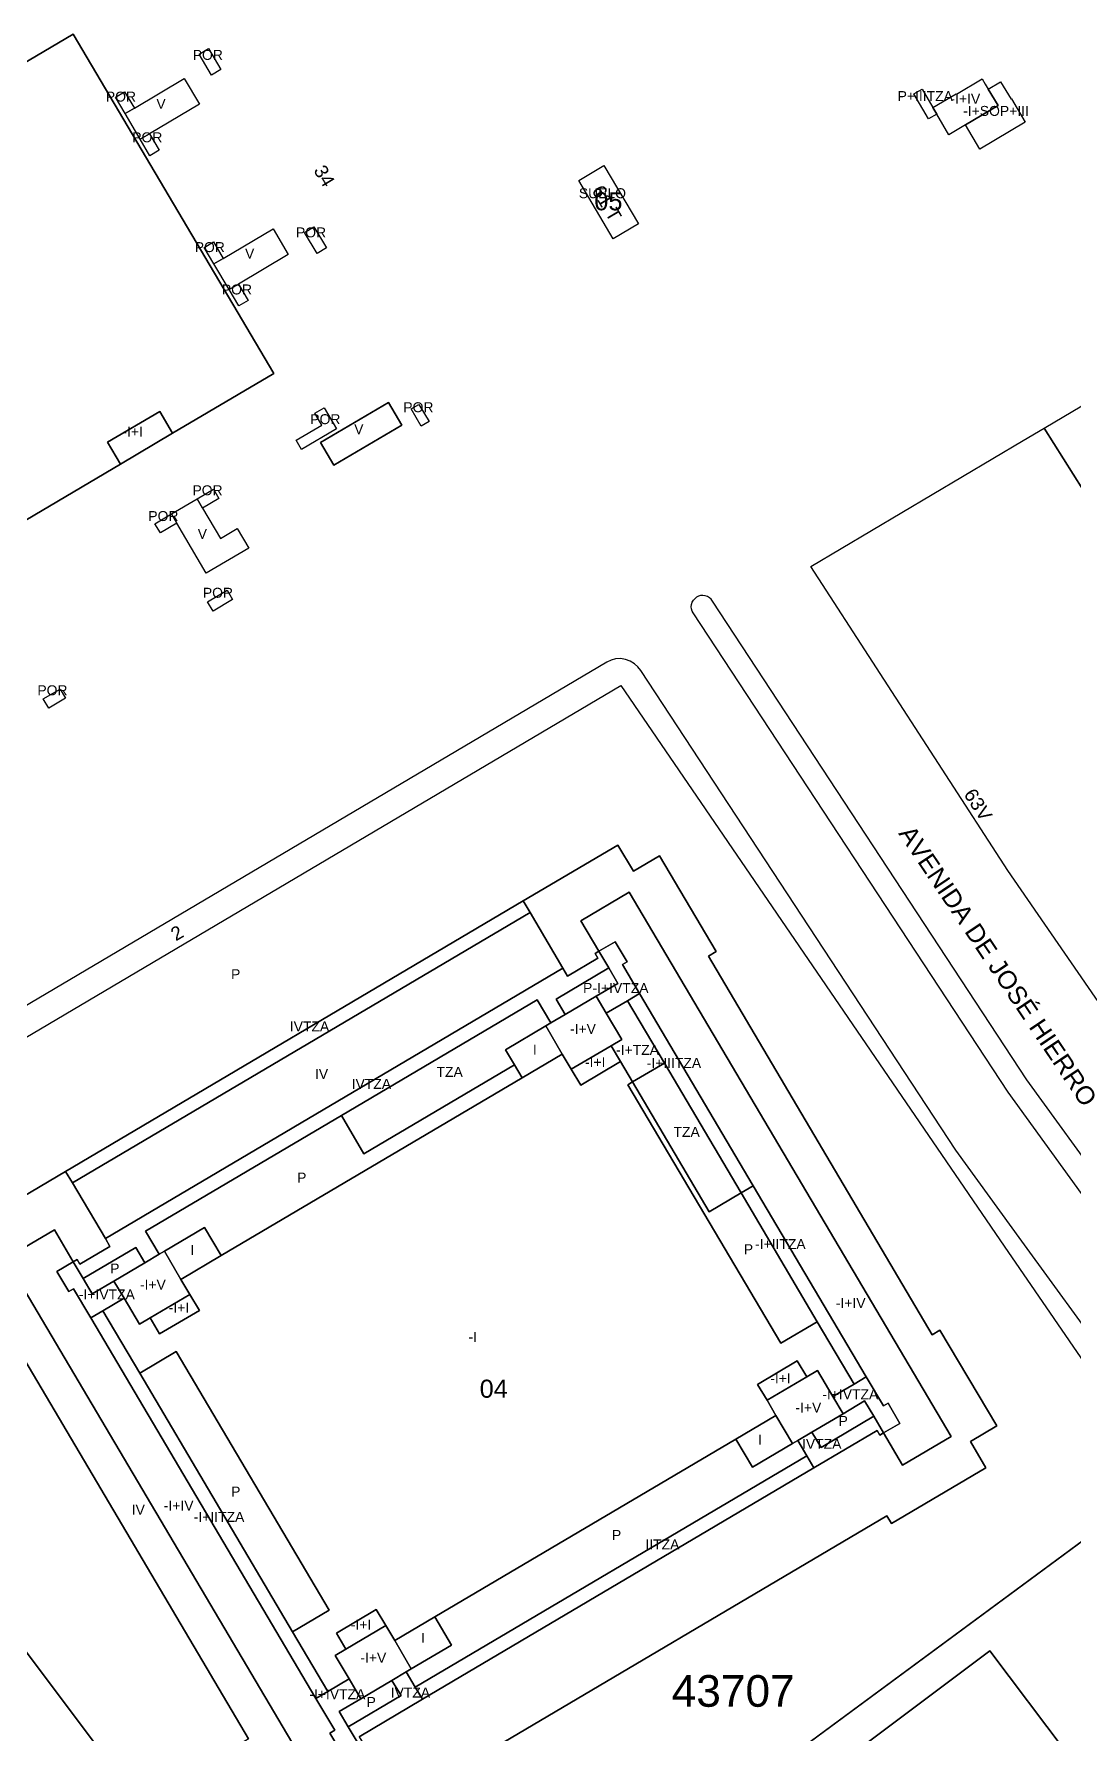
# Model space of a CAD drawing. Header units: millimetres. Extents: x 2440 to 3220, y 1839 to 2413.
# Drawn here: x 2994.1 to 3109, y 2224.3 to 2412.3 of the extents above; entities that cross this region are included whole.
import ezdxf
from ezdxf.enums import TextEntityAlignment as Align

# ---------------------------------------------------------------- set-up
doc = ezdxf.new("R2010")
doc.units = ezdxf.units.MM
for name, color, linetype in [('140200', 6, 'Continuous'), ('145101', 6, 'Continuous'), ('145201', 1, 'Continuous'), ('BORDILLO', 8, 'Continuous'), ('PG-AA', 8, 'Continuous'), ('PG-LI', 4, 'Continuous'), ('PG-LP', 6, 'Continuous'), ('TXT_CALLE', 7, 'Continuous'), ('TXT_NUM_POLICIA', 7, 'Continuous')]:
    doc.layers.add(name, color=color, linetype=linetype)
doc.styles.add('Arial', font='Arial Regular.ttf')
doc.styles.get("Standard").update_dxf_attribs({"font": 'ARIAL.TTF'})

msp = doc.modelspace()

# ---------------------------------------------------------------- linework, layer by layer
at = {"layer": '140200'}
for points in [[(3058.09, 2389.62), (3054.29, 2396.08), (3057.07, 2397.73), (3060.9, 2391.28), (3058.09, 2389.62), (3058.09, 2389.62)], [(3120.07, 2346.35), (3115.93, 2352.68), (3114.32, 2355.2), (3113.23, 2356.88), (3109.99, 2361.93), (3105.73, 2368.71), (3116.85, 2375.29), (3121.18, 2367.98), (3130.38, 2352.47), (3120.07, 2346.35), (3120.07, 2346.35)], [(3103.42, 2367.35), (3105.73, 2368.71), (3109.99, 2361.93)], [(3112.85, 2303.66), (3101.71, 2319.79), (3079.93, 2353.42), (3103.42, 2367.35), (3103.42, 2367.35)], [(3058.94, 2340.25), (3101.31, 2278.28), (3119.06, 2252.4), (3028.89, 2185.84), (2957.91, 2280.5), (2960.35, 2281.94), (2977.26, 2291.94), (3058.94, 2340.25), (3058.94, 2340.25)], [(3021.98, 2180.75), (2902.28, 2298.21), (2904.65, 2300.16), (2912.96, 2307), (2930.85, 2321.73), (2937.13, 2311.72), (2946.46, 2296.85), (2957.91, 2280.5), (3028.89, 2185.84), (3021.98, 2180.75), (3021.98, 2180.75)], [(3119.14, 2252.3), (3149.51, 2212.77), (3112.32, 2185.63), (3103.81, 2179.44), (3102.75, 2178.66), (3102.28, 2178.32), (3102.14, 2178.22), (3102.04, 2178.15), (3071.77, 2217.5), (3072.47, 2218.01), (3119.06, 2252.4), (3119.14, 2252.3), (3119.14, 2252.3)]]:
    msp.add_lwpolyline(points, dxfattribs=at)
at = {"layer": 'BORDILLO'}
for points in [[(3191.99, 2179.22), (3178.77, 2194.24), (3171.89, 2202.84), (3139.07, 2243.86), (3113.39, 2279.23), (3112.67, 2280.22), (3101.74, 2295.28), (3066.94, 2348.27), (3066.83, 2348.47), (3066.75, 2348.71), (3066.73, 2348.96), (3066.76, 2349.22), (3066.84, 2349.47), (3066.97, 2349.69), (3067.2, 2349.91)], [(3119.52, 2275.05), (3116.5, 2279.2), (3112.7, 2284.44), (3103.83, 2296.67), (3069.06, 2349.59), (3068.92, 2349.79), (3068.74, 2349.95), (3068.52, 2350.09), (3068.28, 2350.17), (3068.02, 2350.21), (3067.76, 2350.19), (3067.53, 2350.12), (3067.32, 2350.02), (3067.2, 2349.91)], [(3180.86, 2180.17), (3172.97, 2187.84), (3133.3, 2237.47), (3113.01, 2265.42), (3103.27, 2278.84), (3095.98, 2288.88), (3061.14, 2341.92), (3060.84, 2342.31), (3060.45, 2342.66), (3059.99, 2342.95), (3059.46, 2343.13), (3058.91, 2343.22), (3058.36, 2343.18), (3057.86, 2343.04), (3057.41, 2342.82), (2956.18, 2282.96)]]:
    msp.add_lwpolyline(points, dxfattribs=at)
at = {"layer": 'PG-LI'}
for points in [[(2954.35, 2386.22), (2951.03, 2384.27), (2953.14, 2380.7), (2949.31, 2378.42), (2967.28, 2348.04), (2971.11, 2350.31), (2973.22, 2346.74), (3003.65, 2364.72), (3009.41, 2368.14), (3020.61, 2374.75), (2998.42, 2412.27), (2960.12, 2389.63), (2954.35, 2386.22), (2954.35, 2386.22)], [(3003.65, 2364.72), (2973.22, 2346.74), (2971.11, 2350.31), (2967.28, 2348.04), (2949.31, 2378.42), (2953.14, 2380.7), (2951.03, 2384.27), (2954.35, 2386.22), (2955.77, 2383.82), (2961.54, 2387.23), (2960.12, 2389.63), (2998.42, 2412.27), (3020.61, 2374.75), (3009.41, 2368.14), (3007.99, 2370.55), (3002.22, 2367.14), (3003.65, 2364.72), (3003.65, 2364.72)], [(3014.75, 2408.34), (3013.72, 2407.73), (3012.35, 2410.05), (3013.38, 2410.66), (3014.75, 2408.34), (3014.75, 2408.34)], [(3004.15, 2403.47), (3003.08, 2405.28), (3004.11, 2405.89), (3005.18, 2404.08), (3004.15, 2403.47), (3004.15, 2403.47)], [(3005.83, 2400.63), (3004.15, 2403.47), (3005.18, 2404.08), (3010.69, 2407.34), (3012.38, 2404.51), (3006.85, 2401.24), (3005.83, 2400.63), (3005.83, 2400.63)], [(3093.86, 2403.41), (3092.96, 2402.88), (3091.32, 2405.64), (3092.23, 2406.17), (3093.43, 2404.14), (3093.86, 2403.41), (3093.86, 2403.41)], [(3093.86, 2403.41), (3093.43, 2404.14), (3096.01, 2405.67), (3096.04, 2405.62), (3098.88, 2407.3), (3099.21, 2406.74), (3099.54, 2406.17), (3100.63, 2404.35), (3097.04, 2402.24), (3095.2, 2401.14), (3093.86, 2403.41), (3093.86, 2403.41)], [(3103.64, 2402.51), (3098.63, 2399.55), (3097.04, 2402.24), (3100.63, 2404.35), (3099.54, 2406.17), (3100.92, 2406.99), (3102.07, 2405.06), (3102.12, 2405.09), (3103.64, 2402.51), (3103.64, 2402.51)], [(3006.9, 2398.82), (3005.83, 2400.63), (3006.85, 2401.24), (3007.93, 2399.43), (3006.9, 2398.82), (3006.9, 2398.82)], [(3058.09, 2389.62), (3054.29, 2396.08), (3057.07, 2397.73), (3060.9, 2391.28), (3058.09, 2389.62), (3058.09, 2389.62)], [(3015.65, 2384.01), (3013.97, 2386.86), (3015.01, 2387.47), (3020.52, 2390.72), (3022.19, 2387.89), (3016.69, 2384.62), (3015.65, 2384.01), (3015.65, 2384.01)], [(3026.4, 2388.63), (3025.37, 2388.02), (3024, 2390.34), (3025.03, 2390.95), (3026.4, 2388.63), (3026.4, 2388.63)], [(3013.97, 2386.86), (3012.9, 2388.67), (3013.94, 2389.28), (3015.01, 2387.47), (3013.97, 2386.86), (3013.97, 2386.86)], [(3016.73, 2382.22), (3015.65, 2384.01), (3016.69, 2384.62), (3017.75, 2382.82), (3016.73, 2382.22), (3016.73, 2382.22)], [(3126.79, 2358.53), (3130.38, 2352.47), (3120.07, 2346.35), (3115.93, 2352.68), (3114.32, 2355.2), (3113.23, 2356.88), (3109.99, 2361.93), (3105.73, 2368.71), (3116.85, 2375.29), (3121.18, 2367.98), (3118.47, 2366.38), (3115.16, 2364.43), (3115.95, 2363.07), (3116.23, 2362.61), (3116.83, 2361.59), (3118.03, 2359.58), (3118.99, 2357.97), (3120.76, 2354.95), (3126.79, 2358.53), (3126.79, 2358.53)], [(3003.65, 2364.72), (3002.22, 2367.14), (3007.99, 2370.55), (3009.41, 2368.14), (3003.65, 2364.72), (3003.65, 2364.72)], [(3025.13, 2370.34), (3026.17, 2370.95), (3027.54, 2368.62), (3023.67, 2366.33), (3023.06, 2367.37), (3025.89, 2369.03), (3025.13, 2370.34), (3025.13, 2370.34)], [(3033.26, 2371.55), (3025.77, 2367.1), (3027.24, 2364.61), (3034.74, 2369.04), (3033.26, 2371.55), (3033.26, 2371.55)], [(3033.26, 2371.55), (3034.74, 2369.04), (3027.24, 2364.61), (3025.77, 2367.1), (3033.26, 2371.55), (3033.26, 2371.55)], [(3037.75, 2369.44), (3036.89, 2368.92), (3035.76, 2370.83), (3036.63, 2371.33), (3037.75, 2369.44), (3037.75, 2369.44)], [(3103.42, 2367.35), (3105.73, 2368.71), (3109.99, 2361.93)], [(3112.85, 2303.66), (3101.71, 2319.79), (3079.93, 2353.42), (3103.42, 2367.35), (3103.42, 2367.35)], [(3009.88, 2358.18), (3009.27, 2359.22), (3012.11, 2360.89), (3012.71, 2359.85), (3014.7, 2356.5), (3016.55, 2357.59), (3017.82, 2355.44), (3013.13, 2352.67), (3009.88, 2358.18), (3009.88, 2358.18)], [(3012.71, 2359.85), (3012.11, 2360.89), (3013.91, 2361.97), (3014.52, 2360.93), (3012.71, 2359.85), (3012.71, 2359.85)], [(3009.88, 2358.18), (3008.07, 2357.12), (3007.46, 2358.14), (3009.27, 2359.22), (3009.88, 2358.18), (3009.88, 2358.18)], [(3013.89, 2348.48), (3013.28, 2349.51), (3015.43, 2350.78), (3016.04, 2349.75), (3013.89, 2348.48), (3013.89, 2348.48)], [(3058.94, 2340.25), (3101.31, 2278.28), (3119.06, 2252.4), (3028.89, 2185.84), (2957.91, 2280.5), (2960.35, 2281.94), (2977.26, 2291.94), (3058.94, 2340.25), (3058.94, 2340.25)], [(2995.73, 2337.74), (2995.12, 2338.77), (2996.98, 2339.86), (2997.58, 2338.84), (2995.73, 2337.74), (2995.73, 2337.74)], [(3021.98, 2180.75), (2902.28, 2298.21), (2904.65, 2300.16), (2912.96, 2307), (2930.85, 2321.73), (2937.13, 2311.72), (2946.46, 2296.85), (2957.91, 2280.5), (3028.89, 2185.84), (3021.98, 2180.75), (3021.98, 2180.75)], [(2993.07, 2265.67), (3017.81, 2223.82), (3016.94, 2223.32), (3023.2, 2212.73), (3026.11, 2214.45), (3027.83, 2211.54), (3038.26, 2217.71), (3037.76, 2218.57), (3041.97, 2221.06), (3088.34, 2248.46), (3088.84, 2247.6), (3099.29, 2253.78), (3097.58, 2256.68), (3100.48, 2258.4), (3094.21, 2268.99), (3093.36, 2268.48), (3068.62, 2310.33), (3069.48, 2310.83), (3063.23, 2321.42), (3060.33, 2319.71), (3058.6, 2322.61), (3048.15, 2316.43), (2997.58, 2286.54), (2997.58, 2286.54)], [(3048.15, 2316.43), (3058.6, 2322.61), (3060.33, 2319.71), (3063.23, 2321.42), (3069.48, 2310.83), (3068.62, 2310.33), (3093.36, 2268.48), (3094.21, 2268.99), (3100.48, 2258.4), (3097.58, 2256.68), (3099.29, 2253.78), (3088.84, 2247.6), (3088.34, 2248.46), (3041.97, 2221.06), (3037.76, 2218.57), (3038.26, 2217.71), (3027.83, 2211.54), (3026.11, 2214.45), (3023.2, 2212.73), (3016.94, 2223.32), (3017.81, 2223.82), (2993.07, 2265.67)], [(3030.02, 2224.04), (3037.02, 2228.18), (3080.28, 2253.75), (3087.27, 2257.88), (3087.57, 2257.37), (3087.99, 2257.62), (3090.09, 2254.06), (3095.45, 2257.23), (3059.87, 2317.41), (3054.51, 2314.25), (3056.51, 2310.87), (3056.11, 2310.61), (3056.4, 2310.1), (3053.06, 2308.12), (3052.55, 2309), (3048.91, 2315.15), (3048.15, 2316.43), (3048.15, 2316.43)], [(3056.51, 2310.87), (3054.51, 2314.25), (3059.87, 2317.41), (3095.45, 2257.23), (3090.09, 2254.06), (3087.99, 2257.62), (3089.78, 2258.68), (3088.49, 2260.9), (3087.97, 2260.6), (3086.07, 2263.82), (3073.58, 2284.94), (3061.01, 2306.21), (3059.12, 2309.41), (3059.63, 2309.71), (3058.32, 2311.92), (3056.51, 2310.87), (3056.51, 2310.87)], [(2998.34, 2285.26), (2997.58, 2286.54), (3048.15, 2316.43), (3048.91, 2315.15), (2998.34, 2285.26), (2998.34, 2285.26)], [(3001.98, 2279.1), (2998.34, 2285.26), (3048.91, 2315.15), (3052.55, 2309), (3001.98, 2279.1), (3001.98, 2279.1)], [(3057.33, 2304.02), (3056.21, 2305.91), (3058.6, 2307.32), (3057.61, 2309.02), (3056.51, 2310.87), (3058.32, 2311.92), (3059.63, 2309.71), (3059.12, 2309.41), (3061.01, 2306.21), (3059.68, 2305.4), (3057.33, 2304.02), (3057.33, 2304.02)], [(2999.53, 2274.68), (2998.43, 2276.53), (2998.86, 2276.78), (2999.16, 2276.27), (3002.49, 2278.24), (3001.98, 2279.1), (3052.55, 2309), (3053.06, 2308.12), (3056.4, 2310.1), (3056.11, 2310.61), (3056.51, 2310.87), (3057.61, 2309.02), (3051.78, 2305.57), (3052.78, 2303.88), (3051.2, 2302.95), (3049.68, 2305.5), (3028.06, 2292.71), (3006.43, 2279.92), (3007.93, 2277.38), (3006.35, 2276.44), (3005.36, 2278.13), (2999.53, 2274.68), (2999.53, 2274.68)], [(3052.78, 2303.88), (3051.78, 2305.57), (3057.61, 2309.02), (3058.6, 2307.32), (3056.21, 2305.91), (3052.78, 2303.88), (3052.78, 2303.88)], [(3063.76, 2298.51), (3059.68, 2305.4), (3061.01, 2306.21), (3073.58, 2284.94), (3072.25, 2284.15), (3063.76, 2298.51), (3063.76, 2298.51)], [(3047.2, 2298.31), (3030.56, 2288.48), (3028.06, 2292.71), (3049.68, 2305.5), (3051.2, 2302.95), (3050.64, 2302.61), (3046.2, 2299.99), (3047.2, 2298.31), (3047.2, 2298.31)], [(3052.47, 2299.51), (3050.64, 2302.61), (3051.2, 2302.95), (3052.78, 2303.88), (3056.21, 2305.91), (3057.33, 2304.02), (3059.05, 2301.13), (3057.86, 2300.43), (3053.47, 2297.83), (3052.47, 2299.51), (3052.47, 2299.51)], [(3057.86, 2300.43), (3059.05, 2301.13), (3057.33, 2304.02), (3059.68, 2305.4), (3063.76, 2298.51), (3060.22, 2296.42), (3058.9, 2298.67), (3057.86, 2300.43), (3057.86, 2300.43)], [(3047.2, 2298.31), (3046.2, 2299.99), (3050.64, 2302.61), (3052.47, 2299.51), (3048.04, 2296.88), (3047.2, 2298.31), (3047.2, 2298.31)], [(3058.9, 2298.67), (3054.51, 2296.07), (3053.47, 2297.83), (3057.86, 2300.43), (3058.9, 2298.67), (3058.9, 2298.67)], [(3005.77, 2264.22), (3001.69, 2271.12), (3004.04, 2272.51), (3005.74, 2269.63), (3006.94, 2270.33), (3007.97, 2268.56), (3012.37, 2271.16), (3011.32, 2272.92), (3010.33, 2274.6), (3014.77, 2277.23), (3048.04, 2296.88), (3052.47, 2299.51), (3053.47, 2297.83), (3054.51, 2296.07), (3058.9, 2298.67), (3060.22, 2296.42), (3059.71, 2296.11), (3076.61, 2267.53), (3080.66, 2269.92), (3084.74, 2263.02), (3082.39, 2261.64), (3080.68, 2264.52), (3079.49, 2263.82), (3078.45, 2265.59), (3074.06, 2262.99), (3075.11, 2261.23), (3076.09, 2259.55), (3071.65, 2256.93), (3038.39, 2237.28), (3033.95, 2234.66), (3032.96, 2236.33), (3031.91, 2238.09), (3027.52, 2235.49), (3028.57, 2233.72), (3027.38, 2233.03), (3028.91, 2230.45), (3026.55, 2229.05), (3022.66, 2235.65), (3026.71, 2238.04), (3009.82, 2266.62), (3005.77, 2264.22), (3005.77, 2264.22)], [(3072.25, 2284.15), (3068.71, 2282.06), (3060.22, 2296.42), (3063.76, 2298.51), (3072.25, 2284.15), (3072.25, 2284.15)], [(3007.93, 2277.38), (3006.43, 2279.92), (3028.06, 2292.71), (3030.56, 2288.48), (3047.2, 2298.31), (3048.04, 2296.88), (3014.77, 2277.23), (3012.93, 2280.33), (3008.5, 2277.7), (3007.93, 2277.38), (3007.93, 2277.38)], [(3080.66, 2269.92), (3076.61, 2267.53), (3059.71, 2296.11), (3060.22, 2296.42), (3068.71, 2282.06), (3072.25, 2284.15), (3080.66, 2269.92), (3080.66, 2269.92)], [(2997.58, 2286.54), (2987.14, 2280.37)], [(2987.14, 2280.37), (2997.58, 2286.54), (2998.34, 2285.26), (3001.98, 2279.1), (3002.49, 2278.24), (2999.16, 2276.27), (2998.86, 2276.78), (2998.43, 2276.53), (2996.34, 2280.09), (2990.98, 2276.92), (3026.65, 2216.57)], [(3080.66, 2269.92), (3072.25, 2284.15), (3073.58, 2284.94), (3086.07, 2263.82), (3084.74, 2263.02), (3080.66, 2269.92), (3080.66, 2269.92)], [(3029.91, 2223.29), (3032.01, 2219.74), (3026.65, 2216.57), (2990.98, 2276.92), (2996.34, 2280.09), (2998.43, 2276.53), (2996.63, 2275.47), (2997.95, 2273.25), (2998.46, 2273.55), (3000.36, 2270.34), (3025.23, 2228.27), (3027.32, 2224.75), (3026.79, 2224.44), (3028.1, 2222.23), (3029.91, 2223.29), (3029.91, 2223.29)], [(3010.33, 2274.6), (3008.5, 2277.7), (3012.93, 2280.33), (3014.77, 2277.23), (3010.33, 2274.6), (3010.33, 2274.6)], [(3002.92, 2274.41), (3000.53, 2273), (2999.53, 2274.68), (3005.36, 2278.13), (3006.35, 2276.44), (3002.92, 2274.41), (3002.92, 2274.41)], [(3000.36, 2270.34), (2998.46, 2273.55), (2997.95, 2273.25), (2996.63, 2275.47), (2998.43, 2276.53), (2999.53, 2274.68), (3000.53, 2273), (3002.92, 2274.41), (3004.04, 2272.51), (3001.69, 2271.12), (3000.36, 2270.34), (3000.36, 2270.34)], [(3004.04, 2272.51), (3002.92, 2274.41), (3006.35, 2276.44), (3007.93, 2277.38), (3008.5, 2277.7), (3010.33, 2274.6), (3011.32, 2272.92), (3006.94, 2270.33), (3005.74, 2269.63), (3004.04, 2272.51), (3004.04, 2272.51)], [(3011.32, 2272.92), (3012.37, 2271.16), (3007.97, 2268.56), (3006.94, 2270.33), (3011.32, 2272.92), (3011.32, 2272.92)], [(3025.23, 2228.27), (3000.36, 2270.34), (3001.69, 2271.12), (3005.77, 2264.22), (3022.66, 2235.65), (3026.55, 2229.05), (3025.23, 2228.27), (3025.23, 2228.27)], [(3022.66, 2235.65), (3005.77, 2264.22), (3009.82, 2266.62), (3026.71, 2238.04), (3022.66, 2235.65), (3022.66, 2235.65)], [(3075.11, 2261.23), (3074.06, 2262.99), (3078.45, 2265.59), (3079.49, 2263.82), (3075.11, 2261.23), (3075.11, 2261.23)], [(3076.09, 2259.55), (3075.11, 2261.23), (3079.49, 2263.82), (3080.68, 2264.52), (3082.39, 2261.64), (3083.51, 2259.74), (3080.07, 2257.71), (3078.49, 2256.77), (3077.93, 2256.46), (3076.09, 2259.55), (3076.09, 2259.55)], [(3083.51, 2259.74), (3082.39, 2261.64), (3084.74, 2263.02), (3086.07, 2263.82), (3087.97, 2260.6), (3088.49, 2260.9), (3089.78, 2258.68), (3087.99, 2257.62), (3086.9, 2259.47), (3085.89, 2261.16), (3083.51, 2259.74), (3083.51, 2259.74)], [(3086.9, 2259.47), (3081.07, 2256.02), (3080.07, 2257.71), (3083.51, 2259.74), (3085.89, 2261.16), (3086.9, 2259.47), (3086.9, 2259.47)], [(3077.93, 2256.46), (3073.5, 2253.84), (3071.65, 2256.93), (3076.09, 2259.55), (3077.93, 2256.46), (3077.93, 2256.46)], [(3079.49, 2255.08), (3078.49, 2256.77), (3080.07, 2257.71), (3081.07, 2256.02), (3086.9, 2259.47), (3087.99, 2257.62), (3087.57, 2257.37), (3087.27, 2257.88), (3080.28, 2253.75), (3079.49, 2255.08), (3079.49, 2255.08)], [(3036.23, 2229.52), (3035.22, 2231.21), (3035.79, 2231.54), (3040.22, 2234.15), (3038.39, 2237.28), (3071.65, 2256.93), (3073.5, 2253.84), (3077.93, 2256.46), (3078.49, 2256.77), (3079.49, 2255.08), (3036.23, 2229.52), (3036.23, 2229.52)], [(3037.02, 2228.18), (3036.23, 2229.52), (3079.49, 2255.08), (3080.28, 2253.75), (3037.02, 2228.18), (3037.02, 2228.18)], [(3119.14, 2252.3), (3149.51, 2212.77), (3112.32, 2185.63), (3103.81, 2179.44), (3102.75, 2178.66), (3102.28, 2178.32), (3102.14, 2178.22), (3102.04, 2178.15), (3071.77, 2217.5), (3072.47, 2218.01), (3119.06, 2252.4), (3119.14, 2252.3), (3119.14, 2252.3)], [(3028.57, 2233.72), (3027.52, 2235.49), (3031.91, 2238.09), (3032.96, 2236.33), (3028.57, 2233.72), (3028.57, 2233.72)], [(3035.79, 2231.54), (3033.95, 2234.66), (3038.39, 2237.28), (3040.22, 2234.15), (3035.79, 2231.54), (3035.79, 2231.54)], [(3028.91, 2230.45), (3027.38, 2233.03), (3028.57, 2233.72), (3032.96, 2236.33), (3033.95, 2234.66), (3035.79, 2231.54), (3035.22, 2231.21), (3033.65, 2230.26), (3030.21, 2228.24), (3028.91, 2230.45), (3028.91, 2230.45)], [(3078.95, 2217.93), (3087.36, 2206.74), (3108.15, 2222.35), (3099.74, 2233.54), (3078.95, 2217.93), (3078.95, 2217.93)], [(3078.95, 2217.93), (3099.74, 2233.54), (3108.15, 2222.35), (3087.36, 2206.74), (3078.95, 2217.93), (3078.95, 2217.93)], [(3029.91, 2223.29), (3028.81, 2225.13), (3034.65, 2228.58), (3033.65, 2230.26), (3035.22, 2231.21), (3036.23, 2229.52), (3037.02, 2228.18), (3030.02, 2224.04), (3030.33, 2223.54), (3029.91, 2223.29), (3029.91, 2223.29)], [(3029.91, 2223.29), (3028.1, 2222.23), (3026.79, 2224.44), (3027.32, 2224.75), (3025.23, 2228.27), (3026.55, 2229.05), (3028.91, 2230.45), (3030.21, 2228.24), (3027.83, 2226.83), (3028.81, 2225.13), (3029.91, 2223.29), (3029.91, 2223.29)], [(3028.81, 2225.13), (3027.83, 2226.83), (3030.21, 2228.24), (3033.65, 2230.26), (3034.65, 2228.58), (3028.81, 2225.13), (3028.81, 2225.13)]]:
    msp.add_lwpolyline(points, dxfattribs=at)
at = {"layer": 'PG-LP'}
msp.add_lwpolyline([(3057.79, 2145.85), (3020.65, 2179.77), (3021.98, 2180.75), (3028.89, 2185.84), (2957.91, 2280.5), (2960.35, 2281.94), (2977.26, 2291.94), (3058.94, 2340.25), (3101.31, 2278.28), (3119.06, 2252.4), (3119.14, 2252.3), (3149.51, 2212.78), (3170.78, 2186.17), (3177.25, 2178.79), (3212.66, 2138.5), (3213.66, 2137.19), (3214.44, 2135.64), (3214.91, 2133.89), (3215.04, 2132.06), (3214.78, 2130.23), (3214.17, 2128.53)], dxfattribs=at)

# ---------------------------------------------------------------- texts
at = {"layer": '145101'}
msp.add_text('43707', height=3.5, dxfattribs=at).set_placement((3071.36, 2226.3), align=Align.BOTTOM_CENTER)
at = {"layer": '145201'}
for s, p in [('05', (3057.57, 2392.18)), ('04', (3044.9, 2260.91))]:
    msp.add_text(s, height=2, dxfattribs=at).set_placement(p, align=Align.BOTTOM_CENTER)
at = {"layer": 'PG-AA'}
for s, p in [('POR', (3013.3, 2409.08)), ('POR', (3003.7, 2404.47)), ('P+IIITZA', (3092.59, 2404.53)), ('-I+IV', (3097.02, 2404.23)), ('V', (3008.13, 2403.67)), ('-I+SOP+III', (3100.41, 2402.89)), ('POR', (3006.61, 2399.97)), ('SUELO', (3056.91, 2393.79)), ('POR', (3024.71, 2389.46)), ('POR', (3013.52, 2387.83)), ('V', (3017.93, 2387.12)), ('POR', (3016.52, 2383.15)), ('POR', (3026.29, 2368.81)), ('POR', (3036.57, 2370.13)), ('-I+I', (3004.99, 2367.42)), ('V', (3029.99, 2367.7)), ('POR', (3013.27, 2360.95)), ('POR', (3008.39, 2358.1)), ('V', (3012.7, 2356.13)), ('POR', (3014.42, 2349.62)), ('POR', (2996.13, 2338.84)), ('P', (3016.38, 2307.46)), ('P', (3055.28, 2305.94)), ('-I+IVTZA', (3058.91, 2305.92)), ('IVTZA', (3024.54, 2301.68)), ('-I+V', (3054.76, 2301.41)), ('I', (3049.44, 2299.12)), ('-I+TZA', (3060.79, 2299.09)), ('-I+I', (3056.11, 2297.73)), ('-I+IIITZA', (3064.81, 2297.64)), ('IV', (3025.87, 2296.43)), ('IVTZA', (3031.38, 2295.33)), ('TZA', (3040.03, 2296.65)), ('TZA', (3066.22, 2290.02)), ('P', (3023.68, 2284.97)), ('I', (3011.6, 2276.97)), ('P', (3073.05, 2277.05)), ('-I+IITZA', (3076.57, 2277.62)), ('P', (3003.02, 2274.92)), ('-I+V', (3007.23, 2273.14)), ('-I+IVTZA', (3002.14, 2272.05)), ('-I+IV', (3084.35, 2271.1)), ('-I+I', (3010.11, 2270.6)), ('-I', (3042.58, 2267.36)), ('-I+I', (3076.59, 2262.78)), ('-I+V', (3079.67, 2259.55)), ('-I+IVTZA', (3084.3, 2261.01)), ('P', (3083.52, 2258.07)), ('I', (3074.32, 2255.99)), ('IVTZA', (3081.15, 2255.54)), ('P', (3016.39, 2250.26)), ('IV', (3005.62, 2248.25)), ('-I+IV', (3010.08, 2248.71)), ('-I+IITZA', (3014.54, 2247.46)), ('P', (3058.48, 2245.46)), ('IITZA', (3063.54, 2244.42)), ('-I+I', (3030.24, 2235.54)), ('I', (3037.08, 2234.09)), ('-I+V', (3031.59, 2231.89)), ('-I+IVTZA', (3027.61, 2227.86)), ('IVTZA', (3035.69, 2228.04)), ('P', (3031.36, 2227))]:
    msp.add_text(s, height=1.1, dxfattribs=at).set_placement(p, align=Align.BOTTOM_CENTER)
at = {"layer": 'TXT_CALLE', "style": 'Arial'}
msp.add_text('AVENIDA DE JOSÉ HIERRO', height=2, rotation=303.9569, dxfattribs=at).set_placement((3089.57, 2323.89, 489.92))
at = {"layer": 'TXT_NUM_POLICIA', "style": 'Arial'}
for s, rotation, p in [('34', 300.86, (3025.15, 2395.97)), ('61 T', 300.52, (3056.36, 2392.95)), ('63V', 302.93, (3097.42, 2326.42)), ('2', 30.63, (3010.5, 2311.86))]:
    msp.add_text(s, height=1.5, rotation=rotation, dxfattribs=at).set_placement(p, align=Align.BOTTOM_CENTER)

doc.saveas('drawing.dxf')
